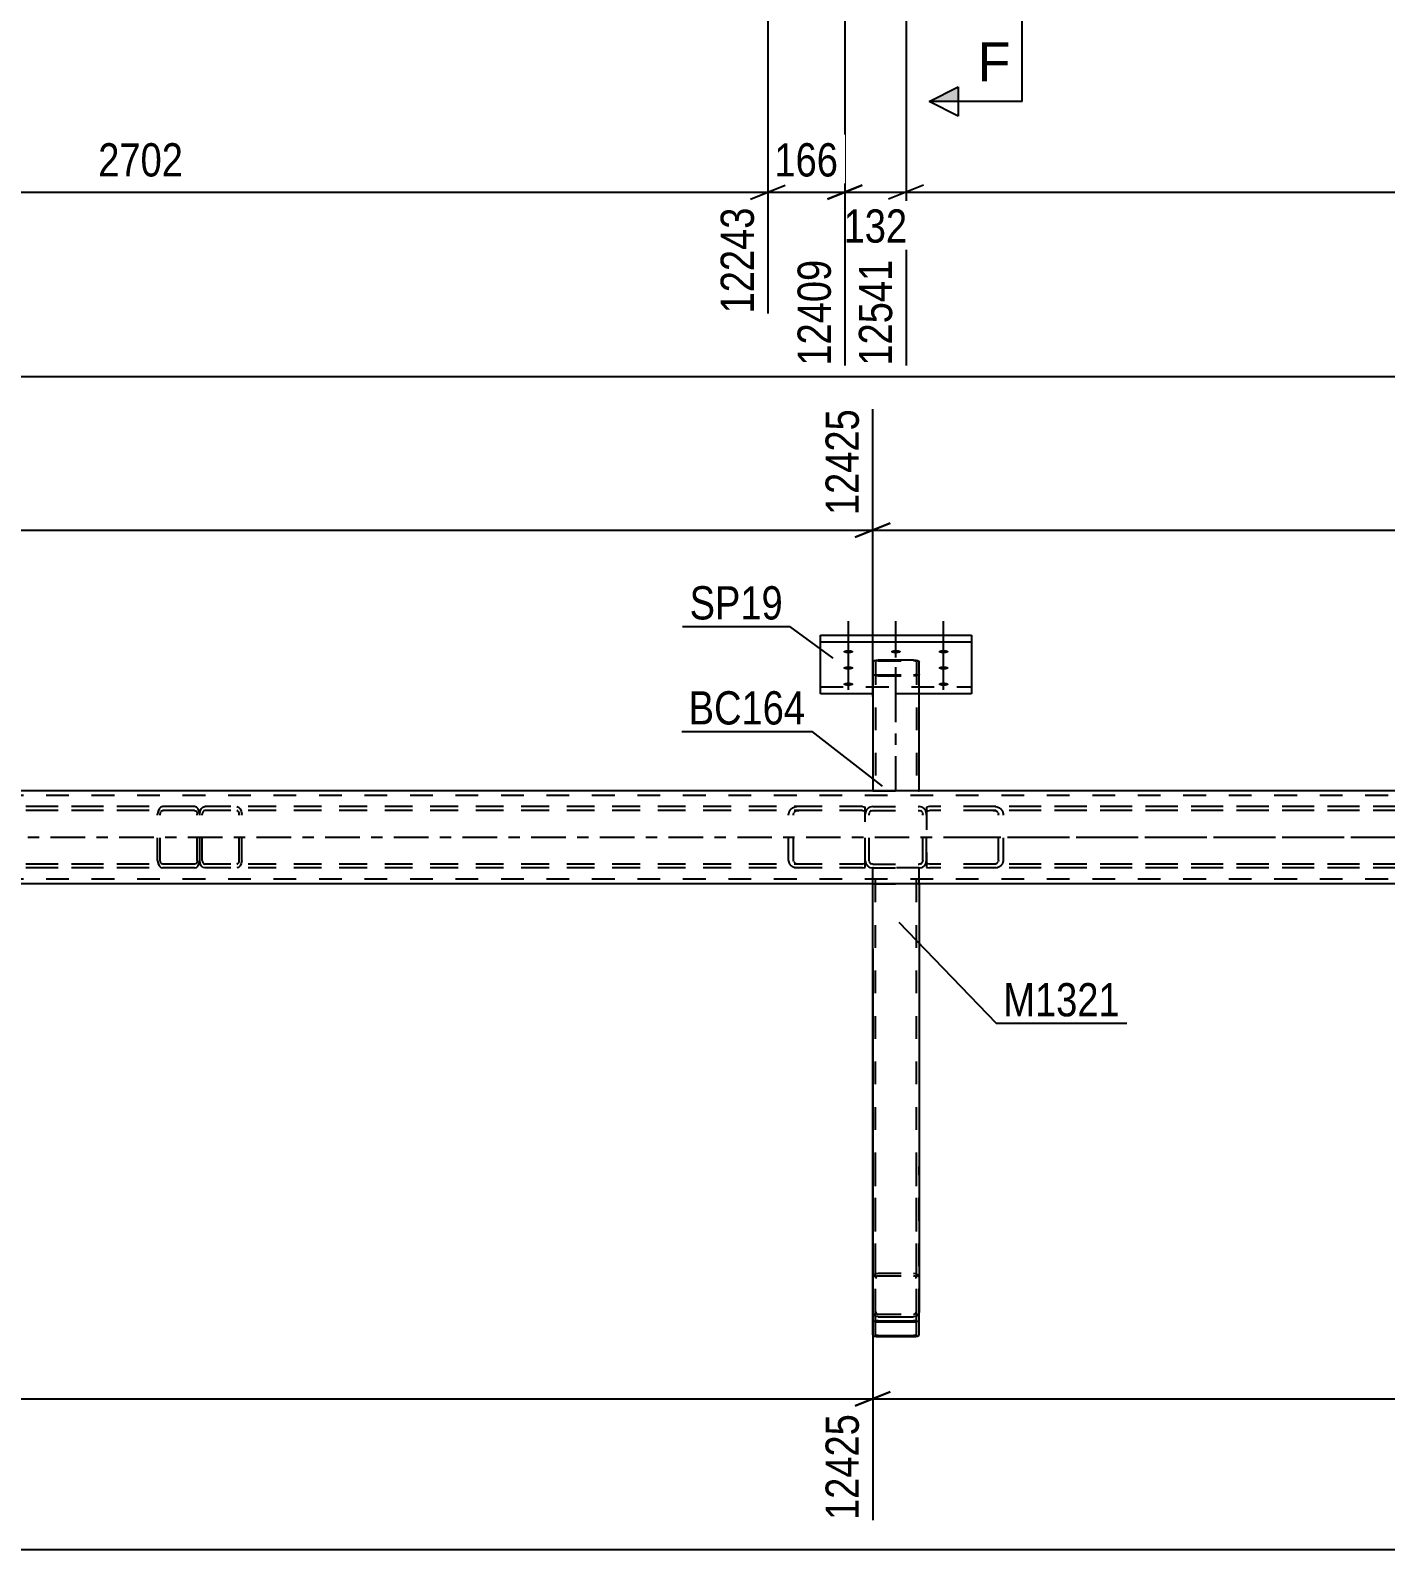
# Model space of a CAD drawing. Header units: millimetres. Extents: x -88 to 753, y -416 to 178.
# Drawn here: x 386.2 to 503, y -269.6 to -138.7 of the extents above; entities that cross this region are included whole.
import ezdxf

# ---------------------------------------------------------------- set-up
doc = ezdxf.new("R2010")
doc.units = ezdxf.units.MM
doc.linetypes.add('DXK_LINE_DOT2', pattern=[3.9198, 1.9599, -1.9599])
doc.linetypes.add('DXK_LINE_DOT3', pattern=[5.9187, 2.979, -0.9799, 0.9799, -0.9799])
doc.styles.add('Arial', font='ARIAL.TTF', dxfattribs={"height": 0.2})
doc.styles.add('Arial Narrow', font='ARIALN.TTF', dxfattribs={"height": 0.2})

# ---------------------------------------------------------------- blocks, each defined once
blk = doc.blocks.new('Part-761550090-5124 - 5109')
at = {"color": 7, "linetype": 'DXK_LINE_DOT2'}
for p, q in [((343.67, -205.63), (343.41, -205.67)), ((343.41, -205.67), (343.41, -210.87)), ((343.41, -206.02), (343.5, -205.98)), ((343.5, -205.98), (343.67, -205.95)), ((454.4, -205.63), (343.67, -205.63)), ((454.4, -205.95), (343.67, -205.95)), ((349.5, -205.68), (349.16, -205.63)), ((349.16, -205.95), (349.33, -205.98)), ((349.57, -206.15), (349.6, -206.27)), ((349.6, -210.27), (349.6, -206.27)), ((350.04, -206.27), (349.97, -206.03)), ((350.04, -210.27), (350.04, -206.27)), ((343.5, -210.57), (343.41, -210.52)), ((343.67, -210.59), (343.5, -210.57)), ((454.4, -210.59), (343.67, -210.59)), ((349.33, -210.57), (349.16, -210.59)), ((349.6, -210.27), (349.57, -210.39)), ((349.97, -210.52), (350.04, -210.27)), ((343.41, -210.87), (343.67, -210.91)), ((454.4, -210.91), (343.67, -210.91)), ((349.16, -210.91), (349.5, -210.86))]:
    blk.add_line(p, q, dxfattribs=at)
for centre, radius, start, end in [((349.23, -206.36), 0.401, 32.4105, 75.4453), ((349.3, -206.46), 0.802, 32.4105, 75.4453), ((349.23, -210.18), 0.401, 284.5547, 327.5895), ((349.3, -210.09), 0.802, 284.5547, 327.5895)]:
    blk.add_arc(centre, radius, start, end, dxfattribs=at)
blk = doc.blocks.new('Part-761550090-5223 - 5109')
at = {"color": 7, "linetype": 'DXK_LINE_DOT2'}
for p, q in [((589.41, -204.67), (-38.23, -204.67)), ((589.41, -211.87), (-38.23, -211.87))]:
    blk.add_line(p, q, dxfattribs=at)
at = {"color": 2, "linetype": 'Continuous'}
for p, q in [((589.41, -204.27), (-33.43, -204.27)), ((589.41, -212.27), (-33.43, -212.27))]:
    blk.add_line(p, q, dxfattribs=at)
at = {"color": 7, "linetype": 'DXK_LINE_DOT3'}
blk.add_line((-38.23, -208.27), (589.41, -208.27), dxfattribs=at)
blk = doc.blocks.new('Part-761550090-5125 - 5109')
at = {"color": 7, "linetype": 'DXK_LINE_DOT2'}
for p, q in [((400.33, -205.63), (347.14, -205.63)), ((400.33, -205.95), (347.14, -205.95)), ((397.18, -206.03), (397.15, -206.27)), ((397.15, -210.27), (397.15, -206.27)), ((397.28, -205.82), (397.18, -206.03)), ((397.42, -205.68), (397.28, -205.82)), ((397.37, -206.27), (397.39, -206.15)), ((397.37, -210.27), (397.37, -206.27)), ((397.39, -206.15), (397.43, -206.04)), ((397.59, -205.63), (397.42, -205.68)), ((397.43, -206.04), (397.5, -205.98)), ((397.5, -205.98), (397.59, -205.95)), ((400.5, -205.68), (400.33, -205.63)), ((400.33, -205.95), (400.42, -205.98)), ((400.42, -205.98), (400.49, -206.04)), ((400.49, -206.04), (400.54, -206.15)), ((400.65, -205.82), (400.5, -205.68)), ((400.54, -206.15), (400.55, -206.27)), ((400.55, -210.27), (400.55, -206.27)), ((400.74, -206.03), (400.65, -205.82)), ((400.77, -206.27), (400.74, -206.03)), ((400.77, -210.27), (400.77, -206.27)), ((400.33, -210.59), (347.14, -210.59)), ((397.15, -210.27), (397.18, -210.52)), ((397.18, -210.52), (397.28, -210.72)), ((397.28, -210.72), (397.42, -210.86)), ((397.39, -210.39), (397.37, -210.27)), ((397.43, -210.5), (397.39, -210.39)), ((397.5, -210.57), (397.43, -210.5)), ((397.59, -210.59), (397.5, -210.57)), ((400.42, -210.57), (400.33, -210.59)), ((400.49, -210.5), (400.42, -210.57)), ((400.54, -210.39), (400.49, -210.5)), ((400.5, -210.86), (400.65, -210.72)), ((400.55, -210.27), (400.54, -210.39)), ((400.65, -210.72), (400.74, -210.52)), ((400.74, -210.52), (400.77, -210.27)), ((400.33, -210.91), (347.14, -210.91)), ((397.42, -210.86), (397.59, -210.91)), ((400.33, -210.91), (400.5, -210.86))]:
    blk.add_line(p, q, dxfattribs=at)
blk = doc.blocks.new('Part-761550090-5126 - 5109')
at = {"color": 7, "linetype": 'DXK_LINE_DOT2'}
for p, q in [((520.33, -205.63), (467.14, -205.63)), ((520.33, -205.95), (467.14, -205.95)), ((517.18, -206.03), (517.15, -206.27)), ((517.15, -210.27), (517.15, -206.27)), ((517.28, -205.82), (517.18, -206.03)), ((517.42, -205.68), (517.28, -205.82)), ((517.37, -206.27), (517.39, -206.15)), ((517.37, -210.27), (517.37, -206.27)), ((517.39, -206.15), (517.43, -206.04)), ((517.59, -205.63), (517.42, -205.68)), ((517.43, -206.04), (517.5, -205.98)), ((517.5, -205.98), (517.59, -205.95)), ((520.5, -205.68), (520.33, -205.63)), ((520.33, -205.95), (520.42, -205.98)), ((520.42, -205.98), (520.49, -206.04)), ((520.49, -206.04), (520.54, -206.15)), ((520.64, -205.82), (520.5, -205.68)), ((520.54, -206.15), (520.55, -206.27)), ((520.55, -210.27), (520.55, -206.27)), ((520.74, -206.03), (520.64, -205.82)), ((520.77, -206.27), (520.74, -206.03)), ((520.77, -210.27), (520.77, -206.27)), ((520.33, -210.59), (467.14, -210.59)), ((517.15, -210.27), (517.18, -210.52)), ((517.18, -210.52), (517.28, -210.72)), ((517.28, -210.72), (517.42, -210.86)), ((517.39, -210.39), (517.37, -210.27)), ((517.43, -210.5), (517.39, -210.39)), ((517.5, -210.57), (517.43, -210.5)), ((517.59, -210.59), (517.5, -210.57)), ((520.42, -210.57), (520.33, -210.59)), ((520.49, -210.5), (520.42, -210.57)), ((520.54, -210.39), (520.49, -210.5)), ((520.5, -210.86), (520.64, -210.72)), ((520.55, -210.27), (520.54, -210.39)), ((520.64, -210.72), (520.74, -210.52)), ((520.74, -210.52), (520.77, -210.27)), ((520.33, -210.91), (467.14, -210.91)), ((517.42, -210.86), (517.59, -210.91)), ((520.33, -210.91), (520.5, -210.86))]:
    blk.add_line(p, q, dxfattribs=at)
blk = doc.blocks.new('Part-761550090-5127 - 5109')
at = {"color": 7, "linetype": 'DXK_LINE_DOT2'}
for p, q in [((463.67, -205.63), (463.41, -205.67)), ((463.41, -205.67), (463.41, -210.87)), ((463.41, -206.02), (463.5, -205.98)), ((463.5, -205.98), (463.67, -205.95)), ((574.4, -205.63), (463.67, -205.63)), ((574.4, -205.95), (463.67, -205.95)), ((469.5, -205.68), (469.16, -205.63)), ((469.16, -205.95), (469.33, -205.98)), ((469.57, -206.15), (469.6, -206.27)), ((469.6, -210.27), (469.6, -206.27)), ((470.04, -206.27), (469.97, -206.03)), ((470.04, -210.27), (470.04, -206.27)), ((463.5, -210.57), (463.41, -210.52)), ((463.67, -210.59), (463.5, -210.57)), ((574.4, -210.59), (463.67, -210.59)), ((469.33, -210.57), (469.16, -210.59)), ((469.6, -210.27), (469.57, -210.39)), ((469.97, -210.52), (470.04, -210.27)), ((463.41, -210.87), (463.67, -210.91)), ((574.4, -210.91), (463.67, -210.91)), ((469.16, -210.91), (469.5, -210.86))]:
    blk.add_line(p, q, dxfattribs=at)
at = {"color": 7, "linetype": 'DXK_LINE_DOT3'}
blk.add_line((466.42, -208.27), (571.66, -208.27), dxfattribs=at)
at = {"color": 7, "linetype": 'DXK_LINE_DOT2'}
for centre, radius, start, end in [((469.23, -206.36), 0.401, 32.4104, 75.4453), ((469.3, -206.46), 0.802, 32.4104, 75.4453), ((469.23, -210.18), 0.401, 284.5547, 327.5896), ((469.3, -210.09), 0.802, 284.5547, 327.5896)]:
    blk.add_arc(centre, radius, start, end, dxfattribs=at)
blk = doc.blocks.new('Part-761550090-5132 - 5109')
at = {"color": 7, "linetype": 'DXK_LINE_DOT2'}
for p, q in [((458.18, -206.03), (458.13, -206.27)), ((458.13, -210.27), (458.13, -206.27)), ((458.45, -206.27), (458.48, -206.15)), ((458.45, -210.27), (458.45, -206.27)), ((458.77, -205.63), (458.53, -205.68)), ((458.65, -205.98), (458.77, -205.95)), ((458.77, -205.63), (462.77, -205.63)), ((458.77, -205.95), (462.77, -205.95)), ((463.02, -205.68), (462.77, -205.63)), ((462.77, -205.95), (462.9, -205.98)), ((463.07, -206.15), (463.09, -206.27)), ((463.09, -210.27), (463.09, -206.27)), ((463.41, -206.27), (463.36, -206.03)), ((463.41, -210.27), (463.41, -206.27)), ((458.13, -210.27), (458.18, -210.52)), ((458.48, -210.39), (458.45, -210.27)), ((458.77, -210.59), (458.65, -210.57)), ((458.77, -210.59), (462.77, -210.59)), ((462.9, -210.57), (462.77, -210.59)), ((463.09, -210.27), (463.07, -210.39)), ((463.36, -210.52), (463.41, -210.27)), ((458.53, -210.86), (458.77, -210.91)), ((458.77, -210.91), (462.77, -210.91)), ((462.77, -210.91), (463.02, -210.86))]:
    blk.add_line(p, q, dxfattribs=at)
for centre, radius, start, end in [((458.77, -206.27), 0.64, 112.5, 157.5), ((458.77, -206.27), 0.32, 112.5, 157.5), ((462.77, -206.27), 0.32, 22.5, 67.5), ((462.77, -206.27), 0.64, 22.5, 67.5), ((458.77, -210.27), 0.64, 202.5, 247.5), ((458.77, -210.27), 0.32, 202.5, 247.5), ((462.77, -210.27), 0.32, 292.5, 337.5), ((462.77, -210.27), 0.64, 292.5, 337.5)]:
    blk.add_arc(centre, radius, start, end, dxfattribs=at)
blk = doc.blocks.new('Part-761550090-5149 - 5109')
at = {"color": 2, "linetype": 'Continuous'}
for p, q in [((458.77, -193.16), (458.81, -193.1)), ((458.77, -193.16), (458.77, -204.27)), ((458.81, -193.1), (458.91, -193.04)), ((458.91, -193.04), (459.07, -193.01)), ((459.07, -193.01), (459.25, -192.99)), ((459.25, -192.99), (462.29, -192.99)), ((462.29, -192.99), (462.48, -193.01)), ((462.48, -193.01), (462.63, -193.04)), ((462.63, -193.04), (462.74, -193.1)), ((462.74, -193.1), (462.77, -193.16)), ((462.77, -204.27), (462.77, -193.16))]:
    blk.add_line(p, q, dxfattribs=at)
at = {"color": 7, "linetype": 'DXK_LINE_DOT2'}
for p, q in [((459.03, -193.13), (459.01, -193.16)), ((459.01, -193.16), (459.01, -204.27)), ((459.08, -193.1), (459.03, -193.13)), ((459.16, -193.08), (459.08, -193.1)), ((459.25, -193.08), (459.16, -193.08)), ((459.25, -193.08), (462.29, -193.08)), ((462.38, -193.08), (462.29, -193.08)), ((462.46, -193.1), (462.38, -193.08)), ((462.51, -193.13), (462.46, -193.1)), ((462.53, -193.16), (462.51, -193.13)), ((462.53, -193.16), (462.53, -204.27)), ((458.81, -194.26), (458.77, -194.2)), ((458.91, -194.31), (458.81, -194.26)), ((459.07, -194.35), (458.91, -194.31)), ((459.01, -194.2), (459.03, -194.23)), ((459.03, -194.23), (459.08, -194.26)), ((459.25, -194.36), (459.07, -194.35)), ((459.08, -194.26), (459.16, -194.27)), ((459.16, -194.27), (459.25, -194.28)), ((459.25, -194.28), (462.29, -194.28)), ((459.25, -194.36), (462.29, -194.36)), ((462.29, -194.28), (462.38, -194.27)), ((462.48, -194.35), (462.29, -194.36)), ((462.38, -194.27), (462.46, -194.26)), ((462.46, -194.26), (462.48, -194.25)), ((462.48, -194.25), (462.51, -194.23)), ((462.63, -194.31), (462.48, -194.35)), ((462.51, -194.23), (462.53, -194.2)), ((462.74, -194.26), (462.63, -194.31)), ((462.77, -194.2), (462.74, -194.26)), ((458.77, -204.27), (462.77, -204.27))]:
    blk.add_line(p, q, dxfattribs=at)
at = {"color": 7, "linetype": 'DXK_LINE_DOT3'}
blk.add_line((460.77, -204.27), (460.77, -193.68), dxfattribs=at)
blk = doc.blocks.new('Part-761550090-5150 - 5109')
at = {"color": 7, "linetype": 'DXK_LINE_DOT2'}
for p, q in [((462.77, -210.91), (458.77, -210.91)), ((458.77, -212.27), (458.77, -210.91)), ((459.01, -249.15), (459.01, -210.91)), ((462.53, -249.15), (462.53, -210.91)), ((462.77, -212.27), (462.77, -210.91)), ((458.77, -212.27), (462.77, -212.27)), ((458.81, -246.12), (458.91, -245.97)), ((458.91, -245.97), (459.07, -245.87)), ((459.07, -245.87), (459.25, -245.84)), ((459.16, -246.08), (459.08, -246.13)), ((459.25, -246.06), (459.16, -246.08)), ((459.25, -245.84), (462.29, -245.84)), ((459.25, -246.06), (462.29, -246.06)), ((462.29, -245.84), (462.48, -245.87)), ((462.38, -246.08), (462.29, -246.06)), ((462.46, -246.13), (462.38, -246.08)), ((462.48, -245.87), (462.63, -245.97)), ((462.63, -245.97), (462.74, -246.12)), ((458.77, -246.29), (458.81, -246.12)), ((459.03, -246.2), (459.01, -246.29)), ((459.08, -246.13), (459.03, -246.2)), ((462.51, -246.2), (462.46, -246.13)), ((462.53, -246.29), (462.51, -246.2)), ((462.74, -246.12), (462.77, -246.29)), ((459.01, -249.15), (459.03, -249.23)), ((459.03, -249.23), (459.08, -249.31)), ((459.08, -249.31), (459.16, -249.35)), ((459.16, -249.35), (459.25, -249.37)), ((459.25, -249.37), (462.29, -249.37)), ((462.29, -249.37), (462.38, -249.35)), ((462.38, -249.35), (462.46, -249.31)), ((462.46, -249.31), (462.51, -249.23)), ((462.51, -249.23), (462.53, -249.15))]:
    blk.add_line(p, q, dxfattribs=at)
at = {"color": 2, "linetype": 'Continuous'}
for p, q in [((458.77, -249.15), (458.77, -212.27)), ((462.77, -212.27), (462.77, -249.15)), ((458.81, -249.32), (458.77, -249.15)), ((458.91, -249.47), (458.81, -249.32)), ((459.07, -249.56), (458.91, -249.47)), ((459.25, -249.6), (459.07, -249.56)), ((459.25, -249.6), (462.29, -249.6)), ((462.48, -249.56), (462.29, -249.6)), ((462.63, -249.47), (462.48, -249.56)), ((462.74, -249.32), (462.63, -249.47)), ((462.77, -249.15), (462.74, -249.32))]:
    blk.add_line(p, q, dxfattribs=at)
blk = doc.blocks.new('Part-761550090-5153 - 5109')
at = {"color": 7, "linetype": 'DXK_LINE_DOT2'}
for p, q in [((400.77, -206.27), (400.81, -206.03)), ((400.77, -210.27), (400.77, -206.27)), ((400.81, -206.03), (400.9, -205.82)), ((400.9, -205.82), (401.04, -205.68)), ((401.01, -206.15), (400.99, -206.27)), ((400.99, -210.27), (400.99, -206.27)), ((401.06, -206.04), (401.01, -206.15)), ((401.04, -205.68), (401.21, -205.63)), ((401.13, -205.98), (401.06, -206.04)), ((401.21, -205.95), (401.13, -205.98)), ((457.88, -205.63), (401.21, -205.63)), ((457.88, -205.95), (401.21, -205.95)), ((403.96, -205.63), (404.13, -205.68)), ((404.04, -205.98), (403.96, -205.95)), ((404.11, -206.04), (404.04, -205.98)), ((404.16, -206.15), (404.11, -206.04)), ((404.13, -205.68), (404.27, -205.82)), ((404.18, -206.27), (404.16, -206.15)), ((404.18, -210.27), (404.18, -206.27)), ((404.27, -205.82), (404.36, -206.03)), ((404.36, -206.03), (404.4, -206.27)), ((404.4, -210.27), (404.4, -206.27)), ((451.57, -206.03), (451.51, -206.27)), ((451.51, -210.27), (451.51, -206.27)), ((451.95, -206.27), (451.98, -206.15)), ((451.95, -210.27), (451.95, -206.27)), ((452.39, -205.63), (452.05, -205.68)), ((452.22, -205.98), (452.39, -205.95)), ((457.88, -205.63), (458.13, -205.67)), ((457.88, -205.95), (458.04, -205.98)), ((458.04, -205.98), (458.13, -206.02)), ((458.13, -210.87), (458.13, -205.67)), ((400.81, -210.52), (400.77, -210.27)), ((400.9, -210.72), (400.81, -210.52)), ((401.04, -210.86), (400.9, -210.72)), ((400.99, -210.27), (401.01, -210.39)), ((401.01, -210.39), (401.06, -210.5)), ((401.06, -210.5), (401.13, -210.57)), ((401.13, -210.57), (401.21, -210.59)), ((457.88, -210.59), (401.21, -210.59)), ((403.96, -210.59), (404.04, -210.57)), ((404.04, -210.57), (404.11, -210.5)), ((404.11, -210.5), (404.16, -210.39)), ((404.27, -210.72), (404.13, -210.86)), ((404.16, -210.39), (404.18, -210.27)), ((404.36, -210.52), (404.27, -210.72)), ((404.4, -210.27), (404.36, -210.52)), ((451.51, -210.27), (451.57, -210.52)), ((451.98, -210.39), (451.95, -210.27)), ((452.39, -210.59), (452.22, -210.57)), ((458.04, -210.57), (457.88, -210.59)), ((458.13, -210.52), (458.04, -210.57)), ((401.21, -210.91), (401.04, -210.86)), ((457.88, -210.91), (401.21, -210.91)), ((404.13, -210.86), (403.96, -210.91)), ((452.05, -210.86), (452.39, -210.91)), ((457.88, -210.91), (458.13, -210.87))]:
    blk.add_line(p, q, dxfattribs=at)
for centre, radius, start, end in [((452.25, -206.46), 0.802, 104.5547, 147.5896), ((452.32, -206.36), 0.401, 104.5547, 147.5896), ((452.25, -210.09), 0.802, 212.4104, 255.4453), ((452.32, -210.18), 0.401, 212.4104, 255.4453)]:
    blk.add_arc(centre, radius, start, end, dxfattribs=at)
blk = doc.blocks.new('Part-761550090-5167 - 5109')
at = {"color": 7, "linetype": 'DXK_LINE_DOT2'}
for p, q in [((458.77, -249.15), (458.77, -236.63)), ((459.01, -250.09), (459.01, -236.63)), ((462.53, -250.09), (462.53, -236.63)), ((462.77, -249.15), (462.77, -236.63))]:
    blk.add_line(p, q, dxfattribs=at)
at = {"color": 2, "linetype": 'Continuous'}
for p, q in [((458.77, -251.13), (458.77, -249.15)), ((458.81, -250.03), (458.77, -250.09)), ((458.91, -249.98), (458.81, -250.03)), ((459.07, -249.94), (458.91, -249.98)), ((459.03, -250.06), (459.08, -250.03)), ((459.25, -249.93), (459.07, -249.94)), ((459.08, -250.03), (459.16, -250.02)), ((459.16, -250.02), (459.25, -250.01)), ((459.25, -249.93), (462.29, -249.93)), ((459.25, -250.01), (462.29, -250.01)), ((462.48, -249.94), (462.29, -249.93)), ((462.29, -250.01), (462.38, -250.02)), ((462.38, -250.02), (462.46, -250.03)), ((462.46, -250.03), (462.51, -250.06)), ((462.63, -249.98), (462.48, -249.94)), ((462.74, -250.03), (462.63, -249.98)), ((462.77, -250.09), (462.74, -250.03)), ((462.77, -251.13), (462.77, -249.15)), ((458.77, -251.13), (458.81, -251.19)), ((458.81, -251.19), (458.91, -251.25)), ((458.91, -251.25), (459.07, -251.28)), ((459.01, -250.09), (459.03, -250.06)), ((459.01, -251.13), (459.01, -250.09)), ((459.03, -251.16), (459.01, -251.13)), ((459.08, -251.19), (459.03, -251.16)), ((459.07, -251.28), (459.25, -251.29)), ((459.16, -251.21), (459.08, -251.19)), ((459.25, -251.21), (459.16, -251.21)), ((459.25, -251.21), (462.29, -251.21)), ((459.25, -251.29), (462.29, -251.29)), ((462.38, -251.21), (462.29, -251.21)), ((462.29, -251.29), (462.48, -251.28)), ((462.46, -251.19), (462.38, -251.21)), ((462.51, -251.16), (462.46, -251.19)), ((462.48, -251.28), (462.63, -251.25)), ((462.51, -250.06), (462.53, -250.09)), ((462.53, -251.13), (462.51, -251.16)), ((462.53, -251.13), (462.53, -250.09)), ((462.63, -251.25), (462.74, -251.19)), ((462.74, -251.19), (462.77, -251.13))]:
    blk.add_line(p, q, dxfattribs=at)
blk = doc.blocks.new('Part-761550090-5212 - 5109')
at = {"color": 2, "linetype": 'Continuous'}
for p, q in [((454.27, -195.9), (454.27, -190.85)), ((454.27, -190.85), (467.27, -190.85)), ((467.27, -190.85), (467.27, -195.9)), ((467.27, -191.46), (454.27, -191.46)), ((458.77, -195.9), (454.27, -195.9)), ((467.27, -195.9), (462.77, -195.9))]:
    blk.add_line(p, q, dxfattribs=at)
at = {"color": 7, "linetype": 'DXK_LINE_DOT2'}
for p, q in [((454.27, -195.3), (467.27, -195.3)), ((462.77, -195.9), (458.77, -195.9))]:
    blk.add_line(p, q, dxfattribs=at)
blk = doc.blocks.new('Bolt-761550090-5244 - 5109')
at = {"linetype": 'Continuous'}
for points in [[(456.67, -192.13), (456.76, -192.13), (456.85, -192.14), (456.93, -192.15), (457, -192.18), (457.05, -192.2), (457.09, -192.23), (457.11, -192.26), (457.11, -192.29), (457.09, -192.32), (457.05, -192.35), (457, -192.38), (456.93, -192.4), (456.85, -192.41), (456.76, -192.42), (456.67, -192.43), (456.58, -192.42), (456.49, -192.41), (456.41, -192.4), (456.35, -192.38), (456.29, -192.35), (456.25, -192.32), (456.24, -192.29), (456.24, -192.26), (456.25, -192.23), (456.29, -192.2), (456.35, -192.18), (456.41, -192.15), (456.49, -192.14), (456.58, -192.13)], [(460.77, -192.13), (460.86, -192.13), (460.95, -192.14), (461.03, -192.15), (461.1, -192.18), (461.15, -192.2), (461.19, -192.23), (461.21, -192.26), (461.21, -192.29), (461.19, -192.32), (461.15, -192.35), (461.1, -192.38), (461.03, -192.4), (460.95, -192.41), (460.86, -192.42), (460.77, -192.43), (460.68, -192.42), (460.59, -192.41), (460.51, -192.4), (460.45, -192.38), (460.39, -192.35), (460.35, -192.32), (460.34, -192.29), (460.34, -192.26), (460.35, -192.23), (460.39, -192.2), (460.45, -192.18), (460.51, -192.15), (460.59, -192.14), (460.68, -192.13)], [(464.87, -192.13), (464.96, -192.13), (465.05, -192.14), (465.13, -192.15), (465.2, -192.18), (465.25, -192.2), (465.29, -192.23), (465.31, -192.26), (465.31, -192.29), (465.29, -192.32), (465.25, -192.35), (465.2, -192.38), (465.13, -192.4), (465.05, -192.41), (464.96, -192.42), (464.87, -192.43), (464.78, -192.42), (464.69, -192.41), (464.61, -192.4), (464.55, -192.38), (464.49, -192.35), (464.45, -192.32), (464.44, -192.29), (464.44, -192.26), (464.45, -192.23), (464.49, -192.2), (464.55, -192.18), (464.61, -192.15), (464.69, -192.14), (464.78, -192.13)], [(456.67, -193.53), (456.76, -193.53), (456.85, -193.54), (456.93, -193.56), (457, -193.58), (457.05, -193.6), (457.09, -193.63), (457.11, -193.66), (457.11, -193.69), (457.09, -193.73), (457.05, -193.75), (457, -193.78), (456.93, -193.8), (456.85, -193.82), (456.76, -193.83), (456.67, -193.83), (456.58, -193.83), (456.49, -193.82), (456.41, -193.8), (456.35, -193.78), (456.29, -193.75), (456.25, -193.73), (456.24, -193.69), (456.24, -193.66), (456.25, -193.63), (456.29, -193.6), (456.35, -193.58), (456.41, -193.56), (456.49, -193.54), (456.58, -193.53)], [(464.87, -193.53), (464.96, -193.53), (465.05, -193.54), (465.13, -193.56), (465.2, -193.58), (465.25, -193.6), (465.29, -193.63), (465.31, -193.66), (465.31, -193.69), (465.29, -193.73), (465.25, -193.75), (465.2, -193.78), (465.13, -193.8), (465.05, -193.82), (464.96, -193.83), (464.87, -193.83), (464.78, -193.83), (464.69, -193.82), (464.61, -193.8), (464.55, -193.78), (464.49, -193.75), (464.45, -193.73), (464.44, -193.69), (464.44, -193.66), (464.45, -193.63), (464.49, -193.6), (464.55, -193.58), (464.61, -193.56), (464.69, -193.54), (464.78, -193.53)], [(456.67, -194.93), (456.76, -194.93), (456.85, -194.94), (456.93, -194.96), (457, -194.98), (457.05, -195.01), (457.09, -195.03), (457.11, -195.07), (457.11, -195.1), (457.09, -195.13), (457.05, -195.16), (457, -195.18), (456.93, -195.2), (456.85, -195.22), (456.76, -195.23), (456.67, -195.23), (456.58, -195.23), (456.49, -195.22), (456.41, -195.2), (456.35, -195.18), (456.29, -195.16), (456.25, -195.13), (456.24, -195.1), (456.24, -195.07), (456.25, -195.03), (456.29, -195.01), (456.35, -194.98), (456.41, -194.96), (456.49, -194.94), (456.58, -194.93)], [(464.87, -194.93), (464.96, -194.93), (465.05, -194.94), (465.13, -194.96), (465.2, -194.98), (465.25, -195.01), (465.29, -195.03), (465.31, -195.07), (465.31, -195.1), (465.29, -195.13), (465.25, -195.16), (465.2, -195.18), (465.13, -195.2), (465.05, -195.22), (464.96, -195.23), (464.87, -195.23), (464.78, -195.23), (464.69, -195.22), (464.61, -195.2), (464.55, -195.18), (464.49, -195.16), (464.45, -195.13), (464.44, -195.1), (464.44, -195.07), (464.45, -195.03), (464.49, -195.01), (464.55, -194.98), (464.61, -194.96), (464.69, -194.94), (464.78, -194.93)]]:
    blk.add_hatch(color=1, dxfattribs=at).paths.add_polyline_path(points)
at = {"color": 1, "linetype": 'Continuous'}
for p, q in [((456.67, -192.77), (456.67, -189.65)), ((460.77, -192.77), (460.77, -189.65)), ((464.87, -192.77), (464.87, -189.65)), ((456.67, -194.17), (456.67, -191.05)), ((464.87, -194.17), (464.87, -191.05)), ((456.67, -195.57), (456.67, -192.45)), ((464.87, -195.57), (464.87, -192.45))]:
    blk.add_line(p, q, dxfattribs=at)
at = {"color": 1, "linetype": 'DXK_LINE_DOT2'}
blk.add_line((460.77, -195.57), (460.77, -192.45), dxfattribs=at)
blk = doc.blocks.new('StraightDimension-761550090-15522 - 1684')
at = {"color": 7, "linetype": 'Continuous'}
for p, q in [((461.64, -122.6), (461.64, -167.63)), ((569.73, -122.6), (569.73, -163.13)), ((463.14, -152.08), (460.14, -153.28)), ((461.64, -152.68), (569.73, -152.68)), ((568.23, -153.28), (571.23, -152.08))]:
    blk.add_line(p, q, dxfattribs=at)
at = {"color": 0}
blk.add_wipeout([(519.94, -151.93), (519.94, -147.73), (511.43, -147.73), (511.43, -151.93)], dxfattribs=at)
at = {"color": 3, "style": 'Arial Narrow'}
blk.add_text('2702', height=2.863, dxfattribs=at).set_placement((512.03, -151.33))
at = {"color": 0, "linetype": 'Continuous'}
blk.add_wipeout([(569.13, -153.38), (564.93, -153.38), (564.93, -163.73), (569.13, -163.73)], dxfattribs=at)
at = {"color": 3, "linetype": 'Continuous', "style": 'Arial Narrow'}
blk.add_text('15243', height=2.863, rotation=90.0002, dxfattribs=at).set_placement((568.53, -163.13))
blk = doc.blocks.new('StraightDimension-761550090-15523 - 1684')
at = {"color": 7, "linetype": 'Continuous'}
for p, q in [((456.36, -122.41), (456.36, -167.63)), ((461.64, -122.6), (461.64, -167.63)), ((454.86, -153.28), (457.86, -152.08)), ((456.36, -152.68), (461.64, -152.68)), ((463.14, -152.08), (460.14, -153.28))]:
    blk.add_line(p, q, dxfattribs=at)
at = {"color": 0}
blk.add_wipeout([(462.34, -157.63), (462.34, -153.43), (455.66, -153.43), (455.66, -157.63)], dxfattribs=at)
at = {"color": 3, "style": 'Arial Narrow'}
blk.add_text('132', height=2.863, dxfattribs=at).set_placement((456.26, -157.03))
at = {"color": 0, "linetype": 'Continuous'}
blk.add_wipeout([(461.04, -157.88), (456.84, -157.88), (456.84, -168.23), (461.04, -168.23)], dxfattribs=at)
at = {"color": 3, "linetype": 'Continuous', "style": 'Arial Narrow'}
blk.add_text('12541', height=2.863, rotation=90.0002, dxfattribs=at).set_placement((460.44, -167.63))
blk = doc.blocks.new('StraightDimension-761550090-15524 - 1684')
at = {"color": 7, "linetype": 'Continuous'}
for p, q in [((449.73, -122.6), (449.73, -163.13)), ((456.36, -122.41), (456.36, -167.63)), ((448.23, -153.28), (451.23, -152.08)), ((449.73, -152.68), (456.36, -152.68)), ((457.86, -152.08), (454.86, -153.28))]:
    blk.add_line(p, q, dxfattribs=at)
at = {"color": 0}
blk.add_wipeout([(456.39, -151.93), (456.39, -147.73), (449.7, -147.73), (449.7, -151.93)], dxfattribs=at)
at = {"color": 0, "linetype": 'Continuous'}
blk.add_wipeout([(455.76, -157.88), (451.56, -157.88), (451.56, -168.23), (455.76, -168.23)], dxfattribs=at)
at = {"color": 3, "style": 'Arial Narrow'}
blk.add_text('166', height=2.863, dxfattribs=at).set_placement((450.3, -151.33))
at = {"color": 3, "linetype": 'Continuous', "style": 'Arial Narrow'}
blk.add_text('12409', height=2.863, rotation=90.0002, dxfattribs=at).set_placement((455.16, -167.63))
blk = doc.blocks.new('StraightDimension-761550090-15525 - 1684')
at = {"color": 7, "linetype": 'Continuous'}
for p, q in [((341.64, -122.6), (341.64, -165.8)), ((449.73, -122.6), (449.73, -163.13)), ((343.14, -152.08), (340.14, -153.28)), ((341.64, -152.68), (449.73, -152.68)), ((448.23, -153.28), (451.23, -152.08))]:
    blk.add_line(p, q, dxfattribs=at)
at = {"color": 0}
blk.add_wipeout([(399.94, -151.93), (399.94, -147.73), (391.43, -147.73), (391.43, -151.93)], dxfattribs=at)
at = {"color": 3, "style": 'Arial Narrow'}
blk.add_text('2702', height=2.863, dxfattribs=at).set_placement((392.03, -151.33))
at = {"color": 0, "linetype": 'Continuous'}
blk.add_wipeout([(449.13, -153.38), (444.93, -153.38), (444.93, -163.73), (449.13, -163.73)], dxfattribs=at)
at = {"color": 3, "linetype": 'Continuous', "style": 'Arial Narrow'}
blk.add_text('12243', height=2.863, rotation=90.0002, dxfattribs=at).set_placement((448.53, -163.13))
blk = doc.blocks.new('StraightDimension-761550090-16900 - 5109')
at = {"color": 7, "linetype": 'Continuous'}
for p, q in [((458.77, -196.14), (458.77, -171.37)), ((218.77, -181.81), (458.77, -181.81)), ((457.27, -182.41), (460.27, -181.21))]:
    blk.add_line(p, q, dxfattribs=at)
at = {"color": 0, "linetype": 'Continuous'}
blk.add_wipeout([(458.17, -170.77), (453.97, -170.77), (453.97, -181.11), (458.17, -181.11)], dxfattribs=at)
at = {"color": 3, "linetype": 'Continuous', "style": 'Arial Narrow'}
blk.add_text('12425', height=2.863, rotation=90.0002, dxfattribs=at).set_placement((457.57, -180.51))
blk = doc.blocks.new('StraightDimension-761550090-16899 - 5109')
at = {"color": 7, "linetype": 'Continuous'}
for p, q in [((458.77, -196.14), (458.77, -171.37)), ((600.31, -203.27), (600.31, -171.37)), ((460.27, -181.21), (457.27, -182.41)), ((458.77, -181.81), (600.31, -181.81)), ((598.81, -182.41), (601.81, -181.21))]:
    blk.add_line(p, q, dxfattribs=at)
at = {"color": 0}
blk.add_wipeout([(533.8, -181.06), (533.8, -176.86), (525.29, -176.86), (525.29, -181.06)], dxfattribs=at)
at = {"color": 3, "style": 'Arial Narrow'}
blk.add_text('5275', height=2.863, dxfattribs=at).set_placement((525.89, -180.46))
at = {"color": 0, "linetype": 'Continuous'}
blk.add_wipeout([(599.71, -170.77), (595.51, -170.77), (595.51, -181.11), (599.71, -181.11)], dxfattribs=at)
at = {"color": 3, "linetype": 'Continuous', "style": 'Arial Narrow'}
blk.add_text('17700', height=2.863, rotation=90.0002, dxfattribs=at).set_placement((599.11, -180.51))
blk = doc.blocks.new('StraightDimension-761550090-13496 - 5109')
at = {"color": 7, "linetype": 'Continuous'}
for p, q in [((458.77, -217.89), (458.77, -267.1)), ((600.31, -218.07), (600.31, -267.1)), ((460.27, -256.06), (457.27, -257.26)), ((598.81, -257.26), (601.81, -256.06)), ((458.77, -256.66), (600.31, -256.66))]:
    blk.add_line(p, q, dxfattribs=at)
at = {"color": 0}
blk.add_wipeout([(533.8, -255.91), (533.8, -251.71), (525.29, -251.71), (525.29, -255.91)], dxfattribs=at)
at = {"color": 3, "style": 'Arial Narrow'}
blk.add_text('5275', height=2.863, dxfattribs=at).set_placement((525.89, -255.31))
at = {"color": 0, "linetype": 'Continuous'}
blk.add_wipeout([(599.71, -257.36), (595.51, -257.36), (595.51, -267.7), (599.71, -267.7)], dxfattribs=at)
at = {"color": 3, "linetype": 'Continuous', "style": 'Arial Narrow'}
blk.add_text('17700', height=2.863, rotation=90.0002, dxfattribs=at).set_placement((599.11, -267.1))
blk = doc.blocks.new('StraightDimension-761550090-13497 - 5109')
at = {"color": 7, "linetype": 'Continuous'}
for p, q in [((458.77, -217.89), (458.77, -267.1)), ((457.27, -257.26), (460.27, -256.06)), ((218.77, -256.66), (458.77, -256.66))]:
    blk.add_line(p, q, dxfattribs=at)
at = {"color": 0, "linetype": 'Continuous'}
blk.add_wipeout([(458.17, -257.36), (453.97, -257.36), (453.97, -267.7), (458.17, -267.7)], dxfattribs=at)
at = {"color": 3, "linetype": 'Continuous', "style": 'Arial Narrow'}
blk.add_text('12425', height=2.863, rotation=90.0002, dxfattribs=at).set_placement((457.57, -267.1))
blk = doc.blocks.new('StraightDimension-761550090-16645 - 5109')
at = {"color": 7, "linetype": 'Continuous'}
blk.add_line((-38.23, -168.58), (600.31, -168.58), dxfattribs=at)
blk = doc.blocks.new('StraightDimension-761550090-16711 - 5109')
at = {"color": 7, "linetype": 'Continuous'}
blk.add_line((-39.23, -269.65), (601.31, -269.65), dxfattribs=at)
blk = doc.blocks.new('SectionMark-761550090-3273 - 1684')
at = {"linetype": 'Continuous'}
blk.add_hatch(color=6, dxfattribs=at).paths.add_polyline_path([(466.14, -143.62), (466.14, -144.87), (463.64, -144.87)])
at = {"color": 6, "linetype": 'Continuous'}
for p, q in [((471.64, -144.87), (471.64, -136.87)), ((463.64, -144.87), (466.14, -143.62)), ((466.14, -143.62), (466.14, -146.12)), ((471.64, -144.87), (463.64, -144.87)), ((466.14, -146.12), (463.64, -144.87))]:
    blk.add_line(p, q, dxfattribs=at)
at = {"color": 0, "linetype": 'Continuous'}
blk.add_wipeout([(470.64, -143.12), (470.64, -139.62), (467.79, -139.62), (467.79, -143.12)], dxfattribs=at)
at = {"color": 3, "linetype": 'Continuous', "style": 'Arial'}
blk.add_text('F', height=3.34, dxfattribs=at).set_placement((467.79, -143.12))
blk = doc.blocks.new('Mark-761550090-5145 - 5109')
at = {"color": 0}
blk.add_wipeout([(452.96, -198.55), (452.96, -195.55), (442.91, -195.55), (442.91, -198.55)], dxfattribs=at)
blk.add_wipeout([(452.96, -198.55), (452.96, -195.55), (442.91, -195.55), (442.91, -198.55)], dxfattribs=at)
at = {"color": 30, "linetype": 'Continuous'}
for p in [(442.31, -199.15), (459.6, -203.86)]:
    blk.add_line(p, (453.56, -199.15), dxfattribs=at)
at = {"color": 3, "style": 'Arial Narrow'}
blk.add_text('BC164', height=2.863, dxfattribs=at).set_placement((442.91, -198.55))
blk = doc.blocks.new('Mark-761550090-5208 - 5109')
at = {"color": 0}
blk.add_wipeout([(451.03, -189.5), (451.03, -186.5), (442.99, -186.5), (442.99, -189.5)], dxfattribs=at)
blk.add_wipeout([(451.03, -189.5), (451.03, -186.5), (442.99, -186.5), (442.99, -189.5)], dxfattribs=at)
at = {"color": 30, "linetype": 'Continuous'}
for p in [(442.39, -190.1), (455.37, -192.83)]:
    blk.add_line(p, (451.63, -190.1), dxfattribs=at)
at = {"color": 3, "style": 'Arial Narrow'}
blk.add_text('SP19', height=2.863, dxfattribs=at).set_placement((442.99, -189.5))
blk = doc.blocks.new('Mark-761550090-13562 - 5109')
at = {"color": 0}
blk.add_wipeout([(480.07, -223.7), (480.07, -220.7), (470.02, -220.7), (470.02, -223.7)], dxfattribs=at)
blk.add_wipeout([(480.07, -223.7), (480.07, -220.7), (470.02, -220.7), (470.02, -223.7)], dxfattribs=at)
at = {"color": 30, "linetype": 'Continuous'}
for p, q in [((461.01, -215.57), (469.42, -224.3)), ((469.42, -224.3), (480.67, -224.3))]:
    blk.add_line(p, q, dxfattribs=at)
at = {"color": 3, "style": 'Arial Narrow'}
blk.add_text('M1321', height=2.863, dxfattribs=at).set_placement((470.02, -223.7))

msp = doc.modelspace()

# ---------------------------------------------------------------- block references
for name in ['StraightDimension-761550090-15522 - 1684', 'Bolt-761550090-5244 - 5109', 'Part-761550090-5212 - 5109', 'Part-761550090-5149 - 5109', 'Part-761550090-5223 - 5109', 'Part-761550090-5124 - 5109', 'Part-761550090-5125 - 5109', 'Part-761550090-5153 - 5109', 'Part-761550090-5132 - 5109', 'Part-761550090-5127 - 5109', 'Part-761550090-5126 - 5109', 'Part-761550090-5150 - 5109', 'Part-761550090-5167 - 5109']:
    msp.add_blockref(name, (0, 0))

# ---------------------------------------------------------------- next in the draw order: block references
for name in ['StraightDimension-761550090-15523 - 1684', 'StraightDimension-761550090-16900 - 5109', 'StraightDimension-761550090-13496 - 5109']:
    msp.add_blockref(name, (0, 0))

# ---------------------------------------------------------------- next in the draw order: block references
for name in ['SectionMark-761550090-3273 - 1684', 'StraightDimension-761550090-15524 - 1684', 'StraightDimension-761550090-16899 - 5109', 'StraightDimension-761550090-13497 - 5109']:
    msp.add_blockref(name, (0, 0))

# ---------------------------------------------------------------- next in the draw order: block references
for name in ['StraightDimension-761550090-15525 - 1684', 'StraightDimension-761550090-16711 - 5109']:
    msp.add_blockref(name, (0, 0))

# ---------------------------------------------------------------- next in the draw order: block references
for name in ['StraightDimension-761550090-16645 - 5109', 'Mark-761550090-13562 - 5109']:
    msp.add_blockref(name, (0, 0))

# ---------------------------------------------------------------- next in the draw order: block references
for name in ['Mark-761550090-5208 - 5109', 'Mark-761550090-5145 - 5109']:
    msp.add_blockref(name, (0, 0))

doc.saveas('drawing.dxf')
